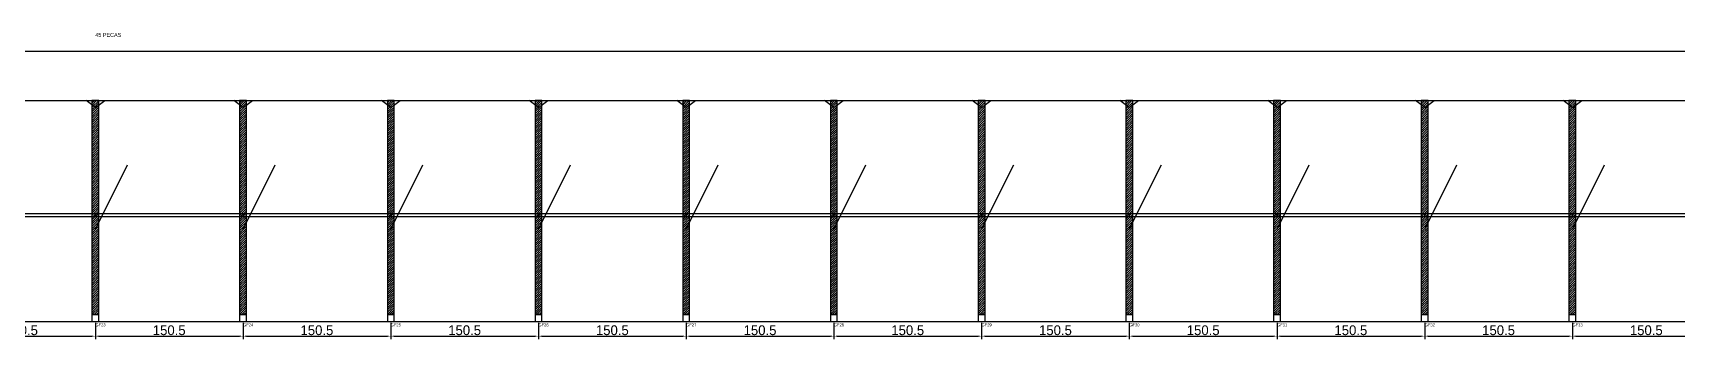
# Model space of a CAD drawing. Header units: metres. Extents: x -30 to 6714, y -25 to 308.
# Drawn here: x 3278 to 4954, y -25 to 287 of the extents above; entities that cross this region are included whole.
import ezdxf

# ---------------------------------------------------------------- set-up
doc = ezdxf.new("R2010")
doc.units = ezdxf.units.M
for name, color, linetype in [('BARRA_ANCORAGEM', 1, 'Continuous'), ('COTA', 241, 'Continuous'), ('GARFOS OK', 3, 'Continuous'), ('NOME DA VIGA', 6, 'Continuous'), ('SARR_7x7', 40, 'Continuous'), ('TIRAS REESCORAMENTO', 252, 'Continuous'), ('VIGAS', 3, 'Continuous')]:
    doc.layers.add(name, color=color, linetype=linetype)
doc.dimstyles.new('EZ DXF', dxfattribs={"dimtxt": 10, "dimasz": 3.5, "dimexe": 3, "dimexo": 1.5, "dimgap": 1, "dimtad": 1, "dimdec": 1, "dimdsep": 46, "dimcen": 2.5, "dimazin": 3, "dimtfac": 1, "dimtmove": 0, "dimatfit": 3})

msp = doc.modelspace()

# ---------------------------------------------------------------- hatches: boundary and pattern name
at = {"layer": 'COTA'}
h = msp.add_hatch(dxfattribs=at)
h.set_pattern_fill('ANSI31', scale=0.5)
h.paths.add_polyline_path([(3338.35, 0), (3345.35, 0), (3345.35, 218), (3338.35, 218)])
h = msp.add_hatch(dxfattribs=at)
h.set_pattern_fill('ANSI31', scale=0.5)
h.paths.add_polyline_path([(3488.89, 0), (3495.89, 0), (3495.89, 218), (3488.89, 218)])
h = msp.add_hatch(dxfattribs=at)
h.set_pattern_fill('ANSI31', scale=0.5)
h.paths.add_polyline_path([(3639.43, 0), (3646.43, 0), (3646.43, 218), (3639.43, 218)])
h = msp.add_hatch(dxfattribs=at)
h.set_pattern_fill('ANSI31', scale=0.5)
h.paths.add_polyline_path([(3789.96, 0), (3796.96, 0), (3796.96, 218), (3789.96, 218)])
h = msp.add_hatch(dxfattribs=at)
h.set_pattern_fill('ANSI31', scale=0.5)
h.paths.add_polyline_path([(3940.5, 0), (3947.5, 0), (3947.5, 218), (3940.5, 218)])
h = msp.add_hatch(dxfattribs=at)
h.set_pattern_fill('ANSI31', scale=0.5)
h.paths.add_polyline_path([(4091.04, 0), (4098.04, 0), (4098.04, 218), (4091.04, 218)])
h = msp.add_hatch(dxfattribs=at)
h.set_pattern_fill('ANSI31', scale=0.5)
h.paths.add_polyline_path([(4241.58, 0), (4248.58, 0), (4248.58, 218), (4241.58, 218)])
h = msp.add_hatch(dxfattribs=at)
h.set_pattern_fill('ANSI31', scale=0.5)
h.paths.add_polyline_path([(4392.12, 0), (4399.12, 0), (4399.12, 218), (4392.12, 218)])
h = msp.add_hatch(dxfattribs=at)
h.set_pattern_fill('ANSI31', scale=0.5)
h.paths.add_polyline_path([(4542.66, 0), (4549.66, 0), (4549.66, 218), (4542.66, 218)])
h = msp.add_hatch(dxfattribs=at)
h.set_pattern_fill('ANSI31', scale=0.5)
h.paths.add_polyline_path([(4693.2, 0), (4700.2, 0), (4700.2, 218), (4693.2, 218)])
h = msp.add_hatch(dxfattribs=at)
h.set_pattern_fill('ANSI31', scale=0.5)
h.paths.add_polyline_path([(4843.73, 0), (4850.73, 0), (4850.73, 218), (4843.73, 218)])

# ---------------------------------------------------------------- linework, layer by layer
at = {"layer": 'BARRA_ANCORAGEM'}
for p, q in [((3341.85, 87.2), (3374.55, 152.6)), ((3492.39, 87.2), (3525.09, 152.6)), ((3642.93, 87.2), (3675.63, 152.6)), ((3793.46, 87.2), (3826.16, 152.6)), ((3944, 87.2), (3976.7, 152.6)), ((4094.54, 87.2), (4127.24, 152.6)), ((4245.08, 87.2), (4277.78, 152.6)), ((4395.62, 87.2), (4428.32, 152.6)), ((4546.16, 87.2), (4578.86, 152.6)), ((4696.7, 87.2), (4729.4, 152.6)), ((4847.23, 87.2), (4879.93, 152.6))]:
    msp.add_line(p, q, dxfattribs=at)
at = {"layer": 'GARFOS OK'}
for p, q in [((3341.85, 211), (3332.35, 218)), ((3332.35, 218), (3351.35, 218)), ((3341.85, 211), (3351.35, 218)), ((3492.39, 211), (3482.89, 218)), ((3482.89, 218), (3501.89, 218)), ((3492.39, 211), (3501.89, 218)), ((3642.93, 211), (3633.43, 218)), ((3633.43, 218), (3652.43, 218)), ((3642.93, 211), (3652.43, 218)), ((3793.46, 211), (3783.96, 218)), ((3783.96, 218), (3802.96, 218)), ((3793.46, 211), (3802.96, 218)), ((3944, 211), (3934.5, 218)), ((3934.5, 218), (3953.5, 218)), ((3944, 211), (3953.5, 218)), ((4094.54, 211), (4085.04, 218)), ((4085.04, 218), (4104.04, 218)), ((4094.54, 211), (4104.04, 218)), ((4245.08, 211), (4235.58, 218)), ((4235.58, 218), (4254.58, 218)), ((4245.08, 211), (4254.58, 218)), ((4395.62, 211), (4386.12, 218)), ((4386.12, 218), (4405.12, 218)), ((4395.62, 211), (4405.12, 218)), ((4546.16, 211), (4536.66, 218)), ((4536.66, 218), (4555.66, 218)), ((4546.16, 211), (4555.66, 218)), ((4696.7, 211), (4687.2, 218)), ((4687.2, 218), (4706.2, 218)), ((4696.7, 211), (4706.2, 218)), ((4847.23, 211), (4837.73, 218)), ((4837.73, 218), (4856.73, 218)), ((4847.23, 211), (4856.73, 218))]:
    msp.add_line(p, q, dxfattribs=at)
at = {"layer": 'GARFOS OK', "linetype": 'CONTINUOUS'}
msp.add_line((-30, -7), (6713.7, -7), dxfattribs=at)
at = {"layer": 'GARFOS OK'}
for points in [[(3338.35, 0), (3345.35, 0), (3345.35, 218), (3338.35, 218), (3338.35, 0)], [(3488.89, 0), (3495.89, 0), (3495.89, 218), (3488.89, 218), (3488.89, 0)], [(3639.43, 0), (3646.43, 0), (3646.43, 218), (3639.43, 218), (3639.43, 0)], [(3789.96, 0), (3796.96, 0), (3796.96, 218), (3789.96, 218), (3789.96, 0)], [(3940.5, 0), (3947.5, 0), (3947.5, 218), (3940.5, 218), (3940.5, 0)], [(4091.04, 0), (4098.04, 0), (4098.04, 218), (4091.04, 218), (4091.04, 0)], [(4241.58, 0), (4248.58, 0), (4248.58, 218), (4241.58, 218), (4241.58, 0)], [(4392.12, 0), (4399.12, 0), (4399.12, 218), (4392.12, 218), (4392.12, 0)], [(4542.66, 0), (4549.66, 0), (4549.66, 218), (4542.66, 218), (4542.66, 0)], [(4693.2, 0), (4700.2, 0), (4700.2, 218), (4693.2, 218), (4693.2, 0)], [(4843.73, 0), (4850.73, 0), (4850.73, 218), (4843.73, 218), (4843.73, 0)]]:
    msp.add_lwpolyline(points, dxfattribs=at)
at = {"layer": 'SARR_7x7'}
for points in [[(3338.35, -7), (3345.35, -7), (3345.35, 0), (3338.35, 0), (3338.35, -7)], [(3488.89, -7), (3495.89, -7), (3495.89, 0), (3488.89, 0), (3488.89, -7)], [(3639.43, -7), (3646.43, -7), (3646.43, 0), (3639.43, 0), (3639.43, -7)], [(3789.96, -7), (3796.96, -7), (3796.96, 0), (3789.96, 0), (3789.96, -7)], [(3940.5, -7), (3947.5, -7), (3947.5, 0), (3940.5, 0), (3940.5, -7)], [(4091.04, -7), (4098.04, -7), (4098.04, 0), (4091.04, 0), (4091.04, -7)], [(4241.58, -7), (4248.58, -7), (4248.58, 0), (4241.58, 0), (4241.58, -7)], [(4392.12, -7), (4399.12, -7), (4399.12, 0), (4392.12, 0), (4392.12, -7)], [(4542.66, -7), (4549.66, -7), (4549.66, 0), (4542.66, 0), (4542.66, -7)], [(4693.2, -7), (4700.2, -7), (4700.2, 0), (4693.2, 0), (4693.2, -7)], [(4843.73, -7), (4850.73, -7), (4850.73, 0), (4843.73, 0), (4843.73, -7)]]:
    msp.add_lwpolyline(points, dxfattribs=at)
at = {"layer": 'TIRAS REESCORAMENTO'}
for points in [[(3191.31, 100), (3341.85, 100), (3341.85, 102.5), (3191.31, 102.5), (3191.31, 100)], [(3341.85, 100), (3492.39, 100), (3492.39, 102.5), (3341.85, 102.5), (3341.85, 100)], [(3492.39, 100), (3642.93, 100), (3642.93, 102.5), (3492.39, 102.5), (3492.39, 100)], [(3642.93, 100), (3793.46, 100), (3793.46, 102.5), (3642.93, 102.5), (3642.93, 100)], [(3793.46, 100), (3944, 100), (3944, 102.5), (3793.46, 102.5), (3793.46, 100)], [(3944, 100), (4094.54, 100), (4094.54, 102.5), (3944, 102.5), (3944, 100)], [(4094.54, 100), (4245.08, 100), (4245.08, 102.5), (4094.54, 102.5), (4094.54, 100)], [(4245.08, 100), (4395.62, 100), (4395.62, 102.5), (4245.08, 102.5), (4245.08, 100)], [(4395.62, 100), (4546.16, 100), (4546.16, 102.5), (4395.62, 102.5), (4395.62, 100)], [(4546.16, 100), (4696.7, 100), (4696.7, 102.5), (4546.16, 102.5), (4546.16, 100)], [(4696.7, 100), (4847.23, 100), (4847.23, 102.5), (4696.7, 102.5), (4696.7, 100)], [(4847.23, 100), (4997.77, 100), (4997.77, 102.5), (4847.23, 102.5), (4847.23, 100)]]:
    msp.add_lwpolyline(points, dxfattribs=at)
at = {"layer": 'VIGAS'}
msp.add_lwpolyline([(0, 218), (6683.7, 218), (6683.7, 268), (0, 268), (0, 218)], dxfattribs=at)

# ---------------------------------------------------------------- texts
at = {"layer": 'NOME DA VIGA'}
for s, height, p in [('45 PECAS', 4, (3341.85, 283)), ('GF23', 3, (3341.85, -12)), ('GF24', 3, (3492.39, -12)), ('GF25', 3, (3642.93, -12)), ('GF26', 3, (3793.46, -12)), ('GF27', 3, (3944, -12)), ('GF28', 3, (4094.54, -12)), ('GF29', 3, (4245.08, -12)), ('GF30', 3, (4395.62, -12)), ('GF31', 3, (4546.16, -12)), ('GF32', 3, (4696.7, -12)), ('GF33', 3, (4847.23, -12))]:
    msp.add_text(s, height=height, dxfattribs=at).set_placement(p)

# ---------------------------------------------------------------- dimensions: what is measured, and where the dimension line sits
at = {"layer": 'COTA'}
for base, p1, p2 in [((3191.31, -22), (3191.31, -7), (3341.85, -7)), ((3341.85, -22), (3341.85, -7), (3492.39, -7)), ((3492.39, -22), (3492.39, -7), (3642.93, -7)), ((3642.93, -22), (3642.93, -7), (3793.46, -7)), ((3793.46, -22), (3793.46, -7), (3944, -7)), ((3944, -22), (3944, -7), (4094.54, -7)), ((4094.54, -22), (4094.54, -7), (4245.08, -7)), ((4245.08, -22), (4245.08, -7), (4395.62, -7)), ((4395.62, -22), (4395.62, -7), (4546.16, -7)), ((4546.16, -22), (4546.16, -7), (4696.7, -7)), ((4696.7, -22), (4696.7, -7), (4847.23, -7)), ((4847.23, -22), (4847.23, -7), (4997.77, -7))]:
    msp.add_linear_dim(base=base, p1=p1, p2=p2, dimstyle='EZ DXF', dxfattribs=at).render()

doc.saveas('drawing.dxf')
